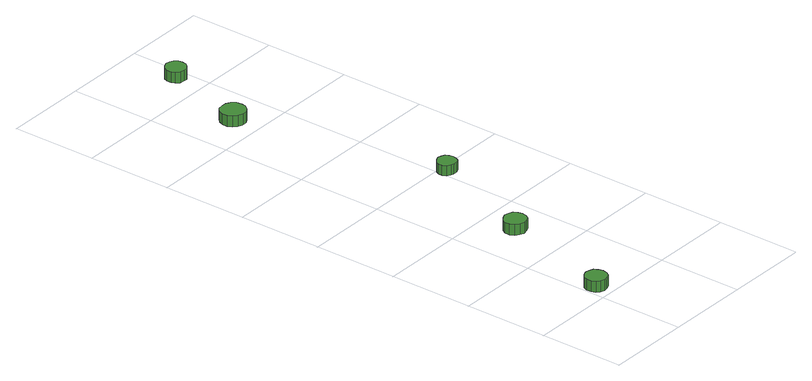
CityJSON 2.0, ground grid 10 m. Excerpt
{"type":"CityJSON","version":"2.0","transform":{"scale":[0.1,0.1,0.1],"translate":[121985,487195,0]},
"CityObjects":{
"tree1":{"type":"SolitaryVegetationObject","attributes":{"function":"something"},"geometry":[{"type":"MultiSurface","lod":"1","boundaries":[[[0,1,2,3,4,5,6,7,8,9,10,11,12,13,14]],[[15,16,17,18,19,20,21,22,23,24,25,26,27,28,29]],[[0,29,28,1]],[[1,28,27,2]],[[2,27,26,3]],[[3,26,25,4]],[[4,25,24,5]],[[5,24,23,6]],[[6,23,22,7]],[[7,22,21,8]],[[8,21,20,9]],[[9,20,19,10]],[[10,19,18,11]],[[11,18,17,12]],[[12,17,16,13]],[[13,16,15,14]],[[14,15,29,0]]]}]},
"tree2":{"type":"SolitaryVegetationObject","attributes":{"function":"something"},"geometry":[{"type":"MultiSurface","lod":"1","boundaries":[[[30,31,32,33,34,35,36,37,38,39,40,41,42,43,44]],[[45,46,47,48,49,50,51,52,53,54,55,56,57,58,59]],[[30,59,58,31]],[[31,58,57,32]],[[32,57,56,33]],[[33,56,55,34]],[[34,55,54,35]],[[35,54,53,36]],[[36,53,52,37]],[[37,52,51,38]],[[38,51,50,39]],[[39,50,49,40]],[[40,49,48,41]],[[41,48,47,42]],[[42,47,46,43]],[[43,46,45,44]],[[44,45,59,30]]]}]},
"tree3":{"type":"SolitaryVegetationObject","attributes":{"function":"something"},"geometry":[{"type":"MultiSurface","lod":"1","boundaries":[[[60,61,62,63,64,65,66,67,68,69,70,71,72,73,74]],[[75,76,77,78,79,80,81,82,83,84,85,86,87,88,89]],[[60,89,88,61]],[[61,88,87,62]],[[62,87,86,63]],[[63,86,85,64]],[[64,85,84,65]],[[65,84,83,66]],[[66,83,82,67]],[[67,82,81,68]],[[68,81,80,69]],[[69,80,79,70]],[[70,79,78,71]],[[71,78,77,72]],[[72,77,76,73]],[[73,76,75,74]],[[74,75,89,60]]]}]},
"tree4":{"type":"SolitaryVegetationObject","attributes":{"function":"something"},"geometry":[{"type":"MultiSurface","lod":"1","boundaries":[[[90,91,92,93,94,95,96,97,98,99,100,101,102,103,104]],[[105,106,107,108,109,110,111,112,113,114,115,116,117,118,119]],[[90,119,118,91]],[[91,118,117,92]],[[92,117,116,93]],[[93,116,115,94]],[[94,115,114,95]],[[95,114,113,96]],[[96,113,112,97]],[[97,112,111,98]],[[98,111,110,99]],[[99,110,109,100]],[[100,109,108,101]],[[101,108,107,102]],[[102,107,106,103]],[[103,106,105,104]],[[104,105,119,90]]]}]},
"tree5":{"type":"SolitaryVegetationObject","attributes":{"function":"something"},"geometry":[{"type":"MultiSurface","lod":"1","boundaries":[[[120,121,122,123,124,125,126,127,128,129,130,131,132,133,134]],[[135,136,137,138,139,140,141,142,143,144,145,146,147,148,149]],[[120,149,148,121]],[[121,148,147,122]],[[122,147,146,123]],[[123,146,145,124]],[[124,145,144,125]],[[125,144,143,126]],[[126,143,142,127]],[[127,142,141,128]],[[128,141,140,129]],[[129,140,139,130]],[[130,139,138,131]],[[131,138,137,132]],[[132,137,136,133]],[[133,136,135,134]],[[134,135,149,120]]]}]}
},
"vertices":[
[28,21,14],[27,26,14],[24,31,14],[19,33,14],[14,34,14],[9,32,14],[5,29,14],[3,24,14],[3,18,14],[5,13,14],[9,10,14],[14,8,14],[19,9,14],[24,11,14],[27,16,14],[27,16,1],[24,11,1],[19,9,1],[14,8,1],[9,10,1],[5,13,1],[3,18,1],[3,24,1],[5,29,1],[9,32,1],[14,34,1],[19,33,1],[24,31,1],[27,26,1],[28,21,1],
[70,161,14],[69,166,14],[66,171,14],[61,173,14],[56,174,14],[51,172,14],[47,169,14],[44,164,14],[44,158,14],[47,153,14],[51,150,14],[56,148,14],[61,149,14],[66,151,14],[69,156,14],[69,156,1],[66,151,1],[61,149,1],[56,148,1],[51,150,1],[47,153,1],[44,158,1],[44,164,1],[47,169,1],[51,172,1],[56,174,1],[61,173,1],[66,171,1],[69,166,1],[70,161,1],
[115,289,17],[114,293,17],[112,297,17],[108,299,17],[103,300,17],[99,298,17],[95,295,17],[93,291,17],[93,286,17],[95,282,17],[99,279,17],[103,278,17],[108,278,17],[112,280,17],[114,284,17],[114,284,5],[112,280,5],[108,278,5],[103,278,5],[99,279,5],[95,282,5],[93,286,5],[93,291,5],[95,295,5],[99,298,5],[103,300,5],[108,299,5],[112,297,5],[114,293,5],[115,289,5],
[61,527,20],[60,533,20],[56,538,20],[51,541,20],[45,541,20],[39,540,20],[35,536,20],[32,530,20],[32,524,20],[35,519,20],[39,515,20],[45,513,20],[51,513,20],[56,516,20],[60,521,20],[60,521,7],[56,516,7],[51,513,7],[45,513,7],[39,515,7],[35,519,7],[32,524,7],[32,530,7],[35,536,7],[39,540,7],[45,541,7],[51,541,7],[56,538,7],[60,533,7],[61,527,7],
[100,636,14],[99,641,14],[96,645,14],[92,647,14],[87,648,14],[82,646,14],[78,643,14],[76,638,14],[76,633,14],[78,629,14],[82,625,14],[87,624,14],[92,624,14],[96,627,14],[99,631,14],[99,631,1],[96,627,1],[92,624,1],[87,624,1],[82,625,1],[78,629,1],[76,633,1],[76,638,1],[78,643,1],[82,646,1],[87,648,1],[92,647,1],[96,645,1],[99,641,1],[100,636,1]
]}
